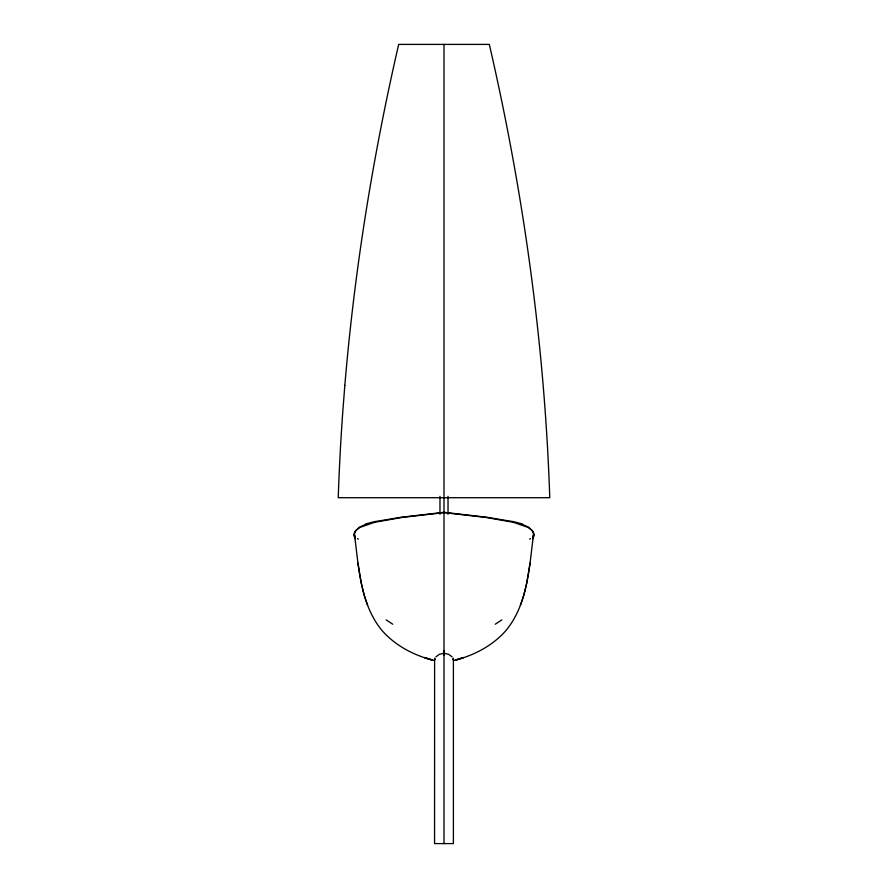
<?xml version="1.0" encoding="UTF-8"?>
<svg xmlns="http://www.w3.org/2000/svg" width="888" height="888" viewBox="0 0 888 888"><rect width="100%" height="100%" fill="white"/><g stroke="black" fill="none" stroke-linecap="round" stroke-linejoin="round"><path stroke-width="1.33" d="M444 650.482L444 655.411L444 44.4M534.409 534.831L532.978 538.705M433.488 660.383L424.52 657.531L432.933 660.25C413.719 655.211 395.482 645.72 382.184 630.713C360.151 604.129 358.863 567.632 354.523 535.042L354.689 532.523L356.366 529.97L359.94 527.405L374.57 522.333L401.876 517.471L444 512.62L486.125 517.471L513.431 522.333L528.06 527.405L531.635 529.97L533.311 532.523L533.477 535.042C529.137 567.632 527.849 604.129 505.816 630.713C492.518 645.72 474.281 655.211 455.067 660.25L463.481 657.531L454.512 660.383M530.114 563.025L526.795 582.717L523.931 594.86L520.39 605.239M434.954 658.075L435.065 659.784M532.478 537.484L533.477 535.042M354.49 531.923L359.385 527.25L366.156 524.075M435.953 656.831L439.194 654.423L443.19 653.402M452.936 659.784L453.047 658.075M376.445 521.367L401.365 517.205L444 512.321L486.635 517.205L511.555 521.367M444.81 653.402L448.806 654.423L452.048 656.831M521.844 524.075L528.615 527.25L533.51 531.923M355.022 538.705L353.591 534.831M354.523 535.042L355.522 537.484M367.61 605.239L364.069 594.86L361.205 582.717L357.886 563.025M453.391 658.785L453.391 843.6L434.565 843.6L434.609 658.785M448.029 496.337L448.029 514.352M444 653.379L444 843.6M439.971 496.337L439.971 514.352M386.158 619.913A559.373 15.929 30.2 0 1 392.762 624.22M495.238 624.22A559.373 15.929 -30.2 0 1 501.842 619.913M512.043 521.356A417.737 27.595 -0.3 0 1 522.166 524.075M532.778 531.912A1147.44 72.849 1 0 1 534.287 534.831M530.469 538.605A1122.21 72.339 2.1 0 1 529.681 539.16M365.834 524.075A417.737 27.595 0.3 0 1 375.957 521.356M353.713 534.831A1147.44 72.849 -1 0 1 355.222 531.912M358.319 539.16A1122.21 72.339 -2.1 0 1 357.531 538.605M344.833 385.337L342.657 413.486A2112.53 1982.948 -83.1 0 0 338.228 497.713L549.772 497.713A2112.53 1982.948 83.1 0 0 545.343 413.486C536.463 289.233 517.316 165.767 489.332 44.4L398.668 44.4C372.805 156.599 354.479 270.574 344.833 385.337"/></g></svg>
